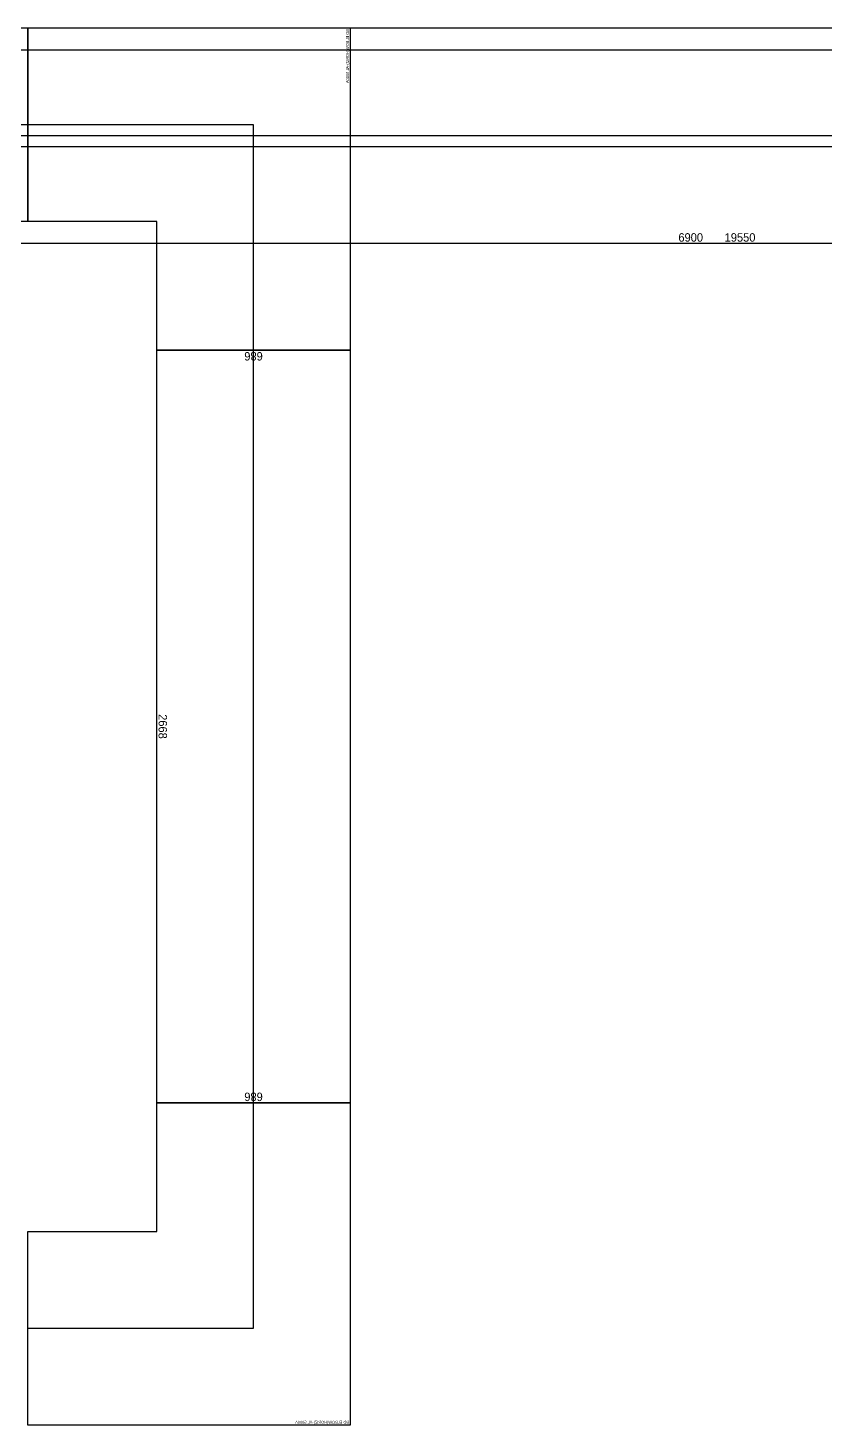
# Model space of a CAD drawing. Header units: millimetres. Extents: x 28486 to 374549, y -351975 to 868946.
# Drawn here: x 118604 to 121430, y 825487 to 830441 of the extents above; entities that cross this region are included whole.
import ezdxf
from ezdxf.enums import TextEntityAlignment as Align

# ---------------------------------------------------------------- set-up
doc = ezdxf.new("R2010")
doc.units = ezdxf.units.MM
doc.header["$LTSCALE"] = 150
doc.layers.get('Defpoints').update_dxf_attribs({"color": 150})
for name, color, linetype in [('-----27 Bus Duct_LV_380-220V', 200, 'Continuous'), ('-----27 Bus Duct_LV_380-220V_LOAD BANK', 7, 'Continuous'), ('-----27 Bus Duct_LV_380-220V_UT', 41, 'Continuous'), ('-----27 Bus Duct_LV_380-220V_UT B', 71, 'Continuous')]:
    doc.layers.add(name, color=color, linetype=linetype)
doc.styles.add('ELEC', font='')
doc.styles.get("Standard").update_dxf_attribs({"font": ''})
doc.styles.get('ELEC').set_extended_font_data('Dotum')
doc.styles.get('Standard').set_extended_font_data('Dotum')
doc.dimstyles.new('전기통신참고용-치수', dxfattribs={"dimscale": 15, "dimtxt": 2, "dimasz": 0, "dimexe": 0, "dimexo": 0, "dimgap": 0.4, "dimtad": 4, "dimdec": 0, "dimzin": 0, "dimdsep": 46, "dimtxsty": 'Standard', "dimblk": 'NONE', "dimcen": 0, "dimse1": 1, "dimse2": 1, "dimsd1": 1, "dimsd2": 1, "dimclrd": 8, "dimclre": 8, "dimclrt": 8, "dimadec": 0, "dimazin": 0, "dimtfac": 1, "dimtdec": 0, "dimtix": 1, "dimtmove": 2, "dimatfit": 0, "dimldrblk": 'NONE', "dimfxl": 2, "dimtolj": 1, "dimtzin": 0, "dimarcsym": 0})

# ---------------------------------------------------------------- blocks, each defined once
blk = doc.blocks.new('*D2123')
at = {"layer": 'Defpoints', "color": 0, "transparency": 16777216}
for p in [(764, 28033.4), (764, 28033.4), (764, 8483.4)]:
    blk.add_point(p, dxfattribs=at)
at = {"color": 0, "transparency": 16777216, "insert": (743, 18258.4), "char_height": 30, "attachment_point": 5, "rotation": 90}
blk.add_mtext('\\A1;{\\C0;19550}', dxfattribs=at)
blk = doc.blocks.new('_None')
blk = doc.blocks.new('*U2106')
at = {"color": 1}
blk.add_line((343, 8011), (343, -17100), dxfattribs=at)
at = {"color": 0}
blk.add_lwpolyline([(686, -17100), (0, -17100), (0, 8011), (686, 8011)], close=True, dxfattribs=at)
blk = doc.blocks.new('*D764')
at = {"layer": 'Defpoints', "color": 0, "transparency": 16777216}
for p in [(0, 6035.5), (764, 6035.5), (764, 6035.5)]:
    blk.add_point(p, dxfattribs=at)
at = {"color": 0, "transparency": 16777216, "insert": (382, 6014.5), "char_height": 30, "attachment_point": 5}
blk.add_mtext('\\A1;{\\C0;764}', dxfattribs=at)
blk = doc.blocks.new('*D765')
at = {"layer": 'Defpoints', "color": 0, "transparency": 16777216}
for p in [(764, 6035.5), (764, 6035.5), (764, -864.5)]:
    blk.add_point(p, dxfattribs=at)
at = {"color": 0, "transparency": 16777216, "insert": (743, 2585.5), "char_height": 30, "attachment_point": 5, "rotation": 90}
blk.add_mtext('\\A1;{\\C0;6900}', dxfattribs=at)
blk = doc.blocks.new('*D766')
at = {"layer": 'Defpoints', "color": 0, "transparency": 16777216}
for p in [(0, -864.5), (764, -864.5), (764, -864.5)]:
    blk.add_point(p, dxfattribs=at)
at = {"color": 0, "transparency": 16777216, "insert": (382, -843.5), "char_height": 30, "attachment_point": 5}
blk.add_mtext('\\A1;{\\C0;764}', dxfattribs=at)
blk = doc.blocks.new('*U74')
at = {"color": 0}
blk.add_lwpolyline([(-343, -343), (800, -343), (800, 343), (343, 343), (343, 800), (-343, 800)], close=True, dxfattribs=at)
at = {"color": 1}
blk.add_lwpolyline([(800, 0), (0, 0), (0, 800)], dxfattribs=at)
at = {"color": 0, "style": 'ELEC'}
blk.add_text('BD ELBOW(HORIZ)-AL 5000A', height=10, dxfattribs=at).set_placement((-338, -333), align=Align.MIDDLE_LEFT)
blk = doc.blocks.new('*D956')
at = {"layer": 'Defpoints', "color": 0, "transparency": 16777216}
for p in [(0, 4700.1), (686, 4700.1), (686, 4700.1)]:
    blk.add_point(p, dxfattribs=at)
at = {"color": 0, "transparency": 16777216, "insert": (343, 4679.1), "char_height": 30, "attachment_point": 5}
blk.add_mtext('\\A1;{\\C0;686}', dxfattribs=at)
blk = doc.blocks.new('*D957')
at = {"layer": 'Defpoints', "color": 0, "transparency": 16777216}
for p in [(686, 4700.1), (686, 4700.1), (686, 2032.4)]:
    blk.add_point(p, dxfattribs=at)
at = {"color": 0, "transparency": 16777216, "insert": (665, 3366.2), "char_height": 30, "attachment_point": 5, "rotation": 90}
blk.add_mtext('\\A1;{\\C0;2668}', dxfattribs=at)
blk = doc.blocks.new('*D958')
at = {"layer": 'Defpoints', "color": 0, "transparency": 16777216}
for p in [(0, 2032.4), (686, 2032.4), (686, 2032.4)]:
    blk.add_point(p, dxfattribs=at)
at = {"color": 0, "transparency": 16777216, "insert": (343, 2053.4), "char_height": 30, "attachment_point": 5}
blk.add_mtext('\\A1;{\\C0;686}', dxfattribs=at)
blk = doc.blocks.new('*D2108')
at = {"layer": 'Defpoints', "color": 0, "transparency": 16777216}
for p in [(0, 9640.6), (764, 9640.6), (764, 9640.6), (686, 8011), (686, 8011), (0, -6127), (764, -6127), (764, -6127), (686, -17100)]:
    blk.add_point(p, dxfattribs=at)
at = {"color": 0, "transparency": 16777216, "char_height": 30, "attachment_point": 5}
for insert in [(382, 9661.6), (382, -6106)]:
    blk.add_mtext('\\A1;{\\C0;764}', dxfattribs=dict(at, insert=insert))
at = {"color": 0, "transparency": 16777216, "insert": (665, -4544.5), "char_height": 30, "attachment_point": 5, "rotation": 90}
blk.add_mtext('\\A1;{\\C0;25111}', dxfattribs=at)
blk = doc.blocks.new('*U2121')
at = {"color": 1}
blk.add_line((382, 28033.4), (382, 8483.4), dxfattribs=at)
at = {"color": 0}
blk.add_lwpolyline([(764, 8483.4), (0, 8483.4), (0, 28033.4), (764, 28033.4)], close=True, dxfattribs=at)
dim = blk.add_linear_dim(base=(764, 28033.4), p1=(764, 8483.4), p2=(764, 28033.4), angle=90, text='{\\C0;<>}', dimstyle='전기통신참고용-치수', override={"dimtad": 1, "dimtxsty": 'Standard', "dimclrd": 0, "dimclre": 0, "dimclrt": 0}, dxfattribs=at)
dim.commit()
dim.dimension.update_dxf_attribs({"geometry": '*D2123', "text_midpoint": (743, 18258.4)})
blk = doc.blocks.new('*U763')
at = {"color": 1}
blk.add_line((382, 6035.5), (382, -864.5), dxfattribs=at)
at = {"color": 0}
blk.add_lwpolyline([(764, -864.5), (0, -864.5), (0, 6035.5), (764, 6035.5)], close=True, dxfattribs=at)
for base, p1, p2, override, picture, middle in [((764, 6035.5), (0, 6035.5), (764, 6035.5), {"dimtxsty": 'Standard', "dimclrd": 0, "dimclre": 0, "dimclrt": 0}, '*D764', (382, 6014.5)), ((764, -864.5), (0, -864.5), (764, -864.5), {"dimtad": 1, "dimtxsty": 'Standard', "dimclrd": 0, "dimclre": 0, "dimclrt": 0}, '*D766', (382, -843.5))]:
    dim = blk.add_linear_dim(base=base, p1=p1, p2=p2, text='{\\C0;<>}', dimstyle='전기통신참고용-치수', override=override, dxfattribs=at)
    dim.commit()
    dim.dimension.update_dxf_attribs({"geometry": picture, "text_midpoint": middle})
dim = blk.add_linear_dim(base=(764, 6035.5), p1=(764, -864.5), p2=(764, 6035.5), angle=90, text='{\\C0;<>}', dimstyle='전기통신참고용-치수', override={"dimtad": 1, "dimtxsty": 'Standard', "dimclrd": 0, "dimclre": 0, "dimclrt": 0}, dxfattribs=at)
dim.commit()
dim.dimension.update_dxf_attribs({"geometry": '*D765', "text_midpoint": (743, 2585.5)})
blk = doc.blocks.new('*U955')
at = {"color": 1}
blk.add_line((343, 4700.1), (343, 2032.4), dxfattribs=at)
at = {"color": 0}
blk.add_lwpolyline([(686, 2032.4), (0, 2032.4), (0, 4700.1), (686, 4700.1)], close=True, dxfattribs=at)
for base, p1, p2, override, picture, middle in [((686, 4700.1), (0, 4700.1), (686, 4700.1), {"dimtxsty": 'Standard', "dimclrd": 0, "dimclre": 0, "dimclrt": 0}, '*D956', (343, 4679.1)), ((686, 2032.4), (0, 2032.4), (686, 2032.4), {"dimtad": 1, "dimtxsty": 'Standard', "dimclrd": 0, "dimclre": 0, "dimclrt": 0}, '*D958', (343, 2053.4))]:
    dim = blk.add_linear_dim(base=base, p1=p1, p2=p2, text='{\\C0;<>}', dimstyle='전기통신참고용-치수', override=override, dxfattribs=at)
    dim.commit()
    dim.dimension.update_dxf_attribs({"geometry": picture, "text_midpoint": middle})
dim = blk.add_linear_dim(base=(686, 4700.1), p1=(686, 2032.4), p2=(686, 4700.1), angle=90, text='{\\C0;<>}', dimstyle='전기통신참고용-치수', override={"dimtad": 1, "dimtxsty": 'Standard', "dimclrd": 0, "dimclre": 0, "dimclrt": 0}, dxfattribs=at)
dim.commit()
dim.dimension.update_dxf_attribs({"geometry": '*D957', "text_midpoint": (665, 3366.2)})
blk = doc.blocks.new('*U2105')
at = {"color": 0}
for base, p1, p2, middle in [((764, 9640.6), (0, 9640.6), (764, 9640.6), (382, 9661.6)), ((764, -6127), (0, -6127), (764, -6127), (382, -6106))]:
    dim = blk.add_linear_dim(base=base, p1=p1, p2=p2, text='{\\C0;<>}', dimstyle='전기통신참고용-치수', override={"dimtad": 1, "dimtxsty": 'Standard', "dimclrd": 0, "dimclre": 0, "dimclrt": 0}, dxfattribs=at)
    dim.commit()
    dim.dimension.update_dxf_attribs({"geometry": '*D2108', "text_midpoint": middle})

msp = doc.modelspace()

# ---------------------------------------------------------------- block references
at = {"layer": '-----27 Bus Duct_LV_380-220V', "xscale": -1}
for p, rotation in [((117803.6, 830097.7), 180), ((119403.6, 830097.7), 90)]:
    msp.add_blockref('*U74', p, dxfattribs=dict(at, rotation=rotation))
at = {"layer": '-----27 Bus Duct_LV_380-220V', "rotation": 180}
msp.add_blockref('*U955', (119746.6, 831330.1, 0), dxfattribs=at)
at = {"layer": '-----27 Bus Duct_LV_380-220V', "xscale": -1}
msp.add_blockref('*U74', (119403.6, 825830, 0), dxfattribs=at)
at = {"layer": '-----27 Bus Duct_LV_380-220V_LOAD BANK', "rotation": 270}
msp.add_blockref('*U2121', (102870.1, 830440.7), dxfattribs=at)
at = {"layer": '-----27 Bus Duct_LV_380-220V_UT'}
for name, p, rotation in [('*U763', (118368.1, 830440.7), 270), ('*U2105', (103626.6, 827166), 90)]:
    msp.add_blockref(name, p, dxfattribs=dict(at, rotation=rotation))
at = {"layer": '-----27 Bus Duct_LV_380-220V_UT B', "rotation": 270}
msp.add_blockref('*U2106', (128492.6, 830362.7), dxfattribs=at)

doc.saveas('drawing.dxf')
